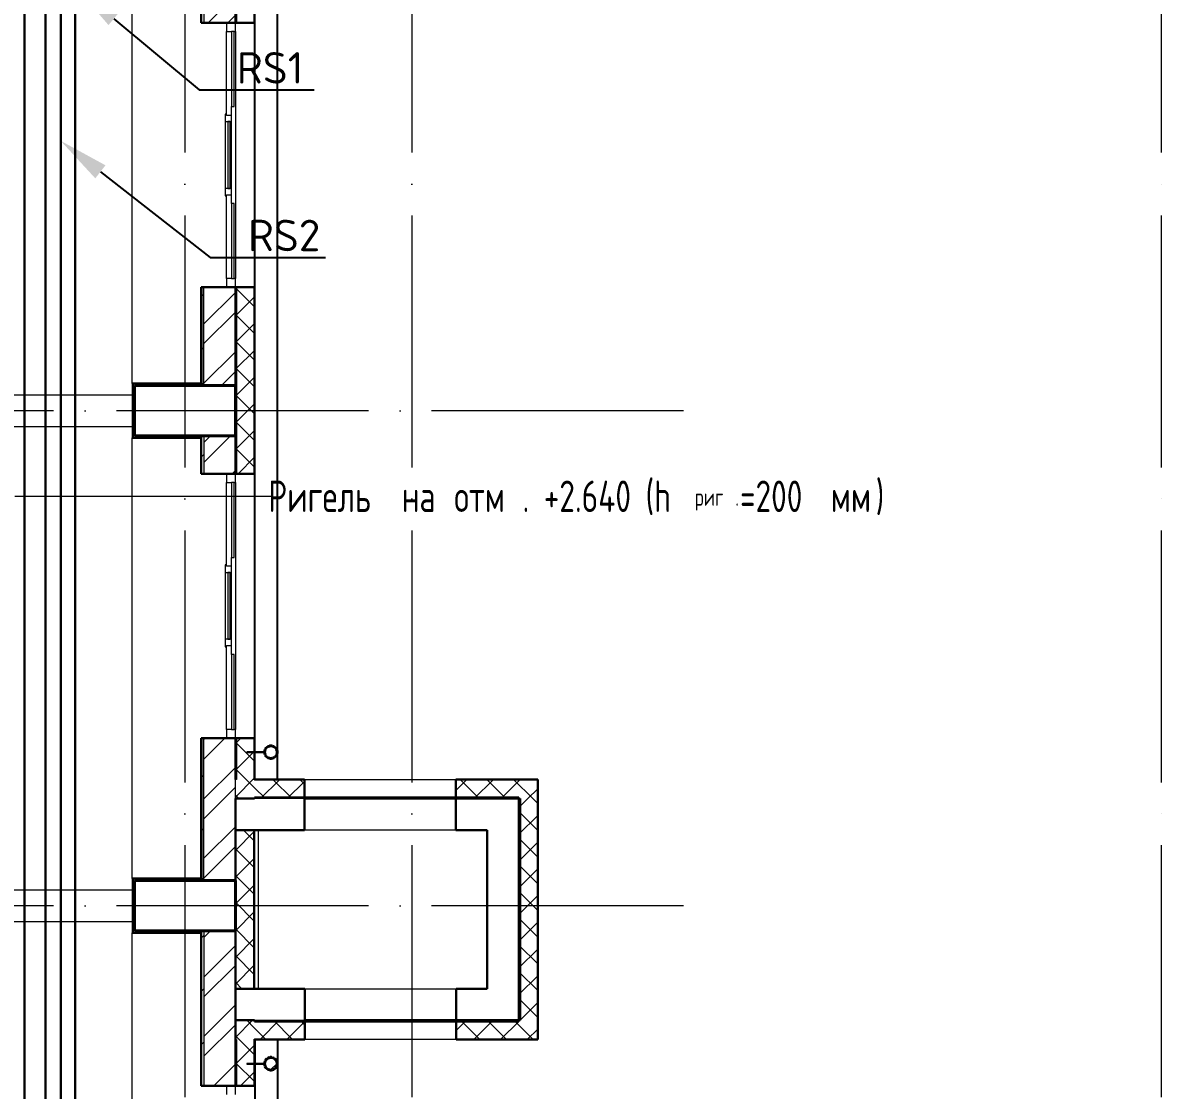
# Model space of a CAD drawing. Header units: millimetres. Extents: x -1073752 to 1436911, y -1379358 to 94781.
# Drawn here: x -1024105 to -1015067, y -899714 to -891239 of the extents above; entities that cross this region are included whole.
import ezdxf
from ezdxf import colors
from ezdxf.entities.mleader import LeaderData, LeaderLine
from ezdxf.math import Vec2, Vec3

# ---------------------------------------------------------------- set-up
doc = ezdxf.new("R2010")
doc.units = ezdxf.units.MM
for name, pattern in [('ADSK_Линия сетки', [25, 20, -2.5, 0, -2.5]), ('ADSK_Сверху', [450, 300, -150]), ('Сверху', [3.96875, 2.38125, -1.5875])]:
    doc.linetypes.add(name, pattern=pattern)
for name, color, linetype, lineweight in [('_ Окна', 7, 'Continuous', 9), ('RC-Выноски', 7, 'Continuous', 0), ('Аннотация', 7, 'Continuous', 18), ('лс', 5, 'Continuous', 30), ('Несущие колонны', 7, 'Continuous', 18), ('Обобщенные модели', 252, 'Continuous', 18), ('Ограждение', 252, 'Continuous', 9), ('Окна', 7, 'Continuous', 9), ('Оси', 252, 'Continuous', 9), ('Перекрытие', 252, 'Continuous', 18), ('Стены внутренние', 7, 'Continuous', 18), ('Стены наружные', 7, 'Continuous', 18), ('Стены штриховка', 7, 'Continuous', 9)]:
    doc.layers.add(name, color=color, linetype=linetype, lineweight=lineweight)
doc.layers.add('Линии', color=7, linetype='Continuous', lineweight=9, true_color=0x00a600)
doc.layers.add('Стены', color=194, linetype='Continuous')
doc.styles.add('GOST Common_3', font='', dxfattribs={"height": 3.5})
doc.styles.add('GOST Common_5', font='', dxfattribs={"width": 0.9, "height": 2.5})
doc.styles.add('ICOCPEUR', font='isocpeur.ttf', dxfattribs={"height": 250})
doc.styles.get('GOST Common_3').set_extended_font_data('GOST 2.304 type A')
doc.styles.get('GOST Common_5').set_extended_font_data('GOST 2.304 type A')

# ---------------------------------------------------------------- blocks, each defined once
blk = doc.blocks.new('1 этаж')
at = {"layer": 'Обобщенные модели', "lineweight": 9, "true_color": 0x636466}
h = blk.add_hatch(dxfattribs=at)
h.set_pattern_fill('FP_7', color=251, style=0, pattern_type=2)
h.set_pattern_definition([(45, (-32119.82, 96), (-106.066, 106.066), [])])
h.paths.add_polyline_path([(-29733.3, -2077.5), (-29710.3, -2076.4), (-29691.5, -2066.5), (-29678.3, -2048.4), (-29673.8, -2028.7), (-29679.5, -2006.1), (-29694.5, -1988.7), (-29714.3, -1980), (-29736.7, -1980.9), (-29756.1, -1991), (-29769.3, -2009.1), (-29773.8, -2028.7), (-29768.1, -2051.4), (-29753.1, -2068.7), (-29735.5, -2077.2)])
at = {"layer": '_ Окна', "color": 251, "lineweight": 18, "true_color": 0x636466}
for p, q in [((-30075.8, 6236.3), (-30075.8, 6166.3)), ((-30005.8, 6166.3), (-30005.8, 6236.3)), ((-30075.8, 6166.3), (-30035.8, 6166.3)), ((-30015.8, 6166.3), (-30005.8, 6166.3)), ((-30075.8, 5511.3), (-30085.8, 5511.3)), ((-30085.8, 5511.3), (-30085.8, 5451.3)), ((-30085.8, 5451.3), (-30035.8, 5451.3)), ((-30075.8, 5501.3), (-30075.8, 5511.3)), ((-30035.8, 5501.3), (-30075.8, 5501.3)), ((-30035.8, 5451.3), (-30035.8, 5501.3)), ((-30035.8, 4921.3), (-30085.8, 4921.3)), ((-30085.8, 4921.3), (-30085.8, 4861.3)), ((-30035.8, 4871.3), (-30035.8, 4921.3)), ((-30085.8, 4861.3), (-30075.8, 4861.3)), ((-30075.8, 4861.3), (-30075.8, 4871.3)), ((-30075.8, 4871.3), (-30035.8, 4871.3)), ((-30035.8, 4206.3), (-30075.8, 4206.3)), ((-30075.8, 4206.3), (-30075.8, 4136.3)), ((-30005.8, 4206.3), (-30015.8, 4206.3)), ((-30005.8, 4136.3), (-30005.8, 4206.3)), ((-30075.8, 2656.3), (-30075.8, 2586.3)), ((-30005.8, 2586.3), (-30005.8, 2656.3)), ((-30075.8, 2586.3), (-30035.8, 2586.3)), ((-30015.8, 2586.3), (-30005.8, 2586.3)), ((-30075.8, 1931.3), (-30085.8, 1931.3)), ((-30085.8, 1931.3), (-30085.8, 1871.3)), ((-30075.8, 1921.3), (-30075.8, 1931.3)), ((-30035.8, 1921.3), (-30075.8, 1921.3)), ((-30035.8, 1871.3), (-30035.8, 1921.3)), ((-30085.8, 1871.3), (-30035.8, 1871.3)), ((-30035.8, 1341.3), (-30085.8, 1341.3)), ((-30085.8, 1341.3), (-30085.8, 1281.3)), ((-30085.8, 1281.3), (-30075.8, 1281.3)), ((-30075.8, 1281.3), (-30075.8, 1291.3)), ((-30075.8, 1291.3), (-30035.8, 1291.3)), ((-30035.8, 1291.3), (-30035.8, 1341.3)), ((-30035.8, 626.3), (-30075.8, 626.3)), ((-30075.8, 626.3), (-30075.8, 556.3)), ((-30005.8, 626.3), (-30015.8, 626.3)), ((-30005.8, 556.3), (-30005.8, 626.3)), ((-30075.8, -2203.7), (-30075.8, -2273.7)), ((-30005.8, -2273.7), (-30005.8, -2203.7))]:
    blk.add_line(p, q, dxfattribs=at)
at = {"layer": '_ Окна', "color": 251, "true_color": 0x636466}
for p, q in [((-30035.8, 6166.3), (-30035.8, 5571.3)), ((-30015.8, 6166.3), (-30035.8, 6166.3)), ((-30015.8, 5571.3), (-30015.8, 6166.3)), ((-30035.8, 5571.3), (-30015.8, 5571.3)), ((-30065.8, 5451.3), (-30065.8, 4921.3)), ((-30045.8, 5451.3), (-30065.8, 5451.3)), ((-30045.8, 4921.3), (-30045.8, 5451.3)), ((-30065.8, 4921.3), (-30045.8, 4921.3)), ((-30035.8, 4801.3), (-30035.8, 4206.3)), ((-30015.8, 4801.3), (-30035.8, 4801.3)), ((-30015.8, 4206.3), (-30015.8, 4801.3)), ((-30035.8, 4206.3), (-30015.8, 4206.3)), ((-30035.8, 2586.3), (-30035.8, 1991.3)), ((-30015.8, 2586.3), (-30035.8, 2586.3)), ((-30015.8, 1991.3), (-30015.8, 2586.3)), ((-30035.8, 1991.3), (-30015.8, 1991.3)), ((-30065.8, 1871.3), (-30065.8, 1341.3)), ((-30045.8, 1871.3), (-30065.8, 1871.3)), ((-30045.8, 1341.3), (-30045.8, 1871.3)), ((-30065.8, 1341.3), (-30045.8, 1341.3)), ((-30035.8, 1221.3), (-30035.8, 626.3)), ((-30015.8, 1221.3), (-30035.8, 1221.3)), ((-30015.8, 626.3), (-30015.8, 1221.3)), ((-30035.8, 626.3), (-30015.8, 626.3))]:
    blk.add_line(p, q, dxfattribs=at)
at = {"layer": 'Аннотация', "color": 251, "lineweight": 9, "true_color": 0x636466}
blk.add_line((-31755.9, 2476.7), (-29721.6, 2476.7), dxfattribs=at)
at = {"layer": 'Линии', "color": 251, "linetype": 'ADSK_Сверху', "ltscale": 100, "true_color": 0x636466}
for p, q in [((-32555.8, 3281.3), (-30805.8, 3281.3)), ((-32555.8, 3031.3), (-30805.8, 3031.3)), ((-32555.8, -648.7), (-30805.8, -648.7)), ((-32555.8, -898.7), (-30805.8, -898.7))]:
    blk.add_line(p, q, dxfattribs=at)
at = {"layer": 'Несущие колонны', "color": 251, "lineweight": 40, "true_color": 0x636466}
for p, q in [((-30805.8, 3356.3), (-30005.8, 3356.3)), ((-30805.8, 2956.3), (-30805.8, 3356.3)), ((-30255.8, 3356.3), (-30805.8, 3356.3)), ((-30805.8, 3356.3), (-30805.8, 2956.3)), ((-30005.8, 3356.3), (-30005.8, 2956.3)), ((-30005.8, 2956.3), (-30005.8, 3356.3)), ((-30005.8, 2956.3), (-30805.8, 2956.3)), ((-30805.8, 2956.3), (-30255.8, 2956.3)), ((-30805.8, -573.7), (-30005.8, -573.7)), ((-30805.8, -973.7), (-30805.8, -573.7)), ((-30255.8, -573.7), (-30805.8, -573.7)), ((-30805.8, -573.7), (-30805.8, -973.7)), ((-30005.8, -573.7), (-30005.8, -973.7)), ((-30005.8, -973.7), (-30005.8, -573.7)), ((-30005.8, -973.7), (-30805.8, -973.7)), ((-30805.8, -973.7), (-30255.8, -973.7))]:
    blk.add_line(p, q, dxfattribs=at)
at = {"layer": 'Несущие колонны', "color": 251, "true_color": 0x636466}
for p, q in [((-30005.8, 3356.3), (-30255.8, 3356.3)), ((-30255.8, 2956.3), (-30005.8, 2956.3)), ((-30005.8, -573.7), (-30255.8, -573.7)), ((-30255.8, -973.7), (-30005.8, -973.7))]:
    blk.add_line(p, q, dxfattribs=at)
at = {"layer": 'Обобщенные модели', "color": 251, "true_color": 0x636466}
for p, q in [((-29722.8, 507.4), (-29724.8, 507.4)), ((-29724.8, 507.4), (-29724.8, 497.4)), ((-29722.8, 507.4), (-29724.8, 507.4)), ((-29724.8, 507.4), (-29724.8, 497.4)), ((-29722.8, 507.4), (-29724.8, 507.4)), ((-29724.8, 507.4), (-29724.8, 497.4)), ((-29722.8, 507.4), (-29724.8, 507.4)), ((-29724.8, 507.4), (-29724.8, 497.4)), ((-29724.8, 495.4), (-29724.8, 497.4)), ((-29722.8, 495.4), (-29724.8, 495.4)), ((-29722.8, 497.4), (-29722.8, 507.4)), ((-29722.8, 497.4), (-29722.8, 507.4)), ((-29722.8, 497.4), (-29722.8, 507.4)), ((-29722.8, 497.4), (-29722.8, 507.4)), ((-29722.8, 497.4), (-29722.8, 495.4)), ((-29775.8, 448.7), (-29915.8, 448.7)), ((-29915.8, 448.7), (-29915.8, 442.1)), ((-29915.8, 442.1), (-29775.8, 442.1)), ((-29775.8, 446.3), (-29775.8, 448.7)), ((-29775.8, 442.1), (-29775.8, 444.6)), ((-29724.8, 393.4), (-29724.8, 395.4)), ((-29724.8, 395.4), (-29722.8, 395.4)), ((-29724.8, 393.4), (-29724.8, 383.4)), ((-29724.8, 393.4), (-29724.8, 383.4)), ((-29724.8, 393.4), (-29724.8, 383.4)), ((-29724.8, 393.4), (-29724.8, 383.4)), ((-29724.8, 383.4), (-29722.8, 383.4)), ((-29724.8, 383.4), (-29722.8, 383.4)), ((-29724.8, 383.4), (-29722.8, 383.4)), ((-29724.8, 383.4), (-29722.8, 383.4)), ((-29722.8, 395.4), (-29722.8, 393.4)), ((-29722.8, 383.4), (-29722.8, 393.4)), ((-29722.8, 383.4), (-29722.8, 393.4)), ((-29722.8, 383.4), (-29722.8, 393.4)), ((-29722.8, 383.4), (-29722.8, 393.4)), ((-29722.8, -1966.7), (-29724.8, -1966.7)), ((-29724.8, -1966.7), (-29724.8, -1976.7)), ((-29722.8, -1966.7), (-29724.8, -1966.7)), ((-29724.8, -1966.7), (-29724.8, -1976.7)), ((-29722.8, -1966.7), (-29724.8, -1966.7)), ((-29724.8, -1966.7), (-29724.8, -1976.7)), ((-29722.8, -1966.7), (-29724.8, -1966.7)), ((-29724.8, -1966.7), (-29724.8, -1976.7)), ((-29724.8, -1978.7), (-29724.8, -1976.7)), ((-29722.8, -1978.7), (-29724.8, -1978.7)), ((-29722.8, -1976.7), (-29722.8, -1966.7)), ((-29722.8, -1976.7), (-29722.8, -1966.7)), ((-29722.8, -1976.7), (-29722.8, -1966.7)), ((-29722.8, -1976.7), (-29722.8, -1966.7)), ((-29722.8, -1976.7), (-29722.8, -1978.7)), ((-29775.8, -2025.4), (-29915.8, -2025.4)), ((-29915.8, -2025.4), (-29915.8, -2032)), ((-29915.8, -2032), (-29775.8, -2032)), ((-29775.8, -2027.9), (-29775.8, -2025.4)), ((-29775.8, -2032), (-29775.8, -2029.6)), ((-29724.8, -2080.7), (-29724.8, -2078.7)), ((-29724.8, -2078.7), (-29722.8, -2078.7)), ((-29724.8, -2080.7), (-29724.8, -2090.7)), ((-29724.8, -2080.7), (-29724.8, -2090.7)), ((-29724.8, -2080.7), (-29724.8, -2090.7)), ((-29724.8, -2080.7), (-29724.8, -2090.7)), ((-29724.8, -2090.7), (-29722.8, -2090.7)), ((-29724.8, -2090.7), (-29722.8, -2090.7)), ((-29724.8, -2090.7), (-29722.8, -2090.7)), ((-29724.8, -2090.7), (-29722.8, -2090.7)), ((-29722.8, -2078.7), (-29722.8, -2080.7)), ((-29722.8, -2090.7), (-29722.8, -2080.7)), ((-29722.8, -2090.7), (-29722.8, -2080.7)), ((-29722.8, -2090.7), (-29722.8, -2080.7)), ((-29722.8, -2090.7), (-29722.8, -2080.7))]:
    blk.add_line(p, q, dxfattribs=at)
for centre, radius, start, end in [((-29723.8, 445.4), 52, 0, 180), ((-29723.8, 445.4), 50, 0, 180), ((-29723.8, 445.4), 52, 180, 0), ((-29723.8, 445.4), 50, 180, 0), ((-29723.8, -2028.7), 52, 0, 180), ((-29723.8, -2028.7), 50, 0, 180), ((-29723.8, -2028.7), 52, 180, 0), ((-29723.8, -2028.7), 50, 180, 0)]:
    blk.add_arc(centre, radius, start, end, dxfattribs=at)
at = {"layer": 'Обобщенные модели', "color": 251, "lineweight": 40, "true_color": 0x636466}
for centre, start, end in [((-29723.8, 445.4), 156.69406, 180), ((-29723.8, 445.4), 130.583, 152.82848), ((-29723.8, 445.4), 103.63116, 126.20078), ((-29723.8, 445.4), 78.99639, 101.00361), ((-29723.8, 445.4), 53.79922, 76.36884), ((-29723.8, 445.4), 27.17152, 49.417), ((-29723.8, 445.4), 0, 23.30594), ((-29723.8, 445.4), 180, 203.27159), ((-29723.8, 445.4), 207.17152, 229.417), ((-29723.8, 445.4), 233.79922, 256.36884), ((-29723.8, 445.4), 258.99639, 281.00361), ((-29723.8, 445.4), 283.63116, 306.20078), ((-29723.8, 445.4), 310.583, 332.82848), ((-29723.8, 445.4), 336.72841, 0), ((-29723.8, -2028.7), 103.63116, 126.20078), ((-29723.8, -2028.7), 78.99639, 101.00361), ((-29723.8, -2028.7), 53.79922, 76.36884), ((-29723.8, -2028.7), 156.69406, 180), ((-29723.8, -2028.7), 180, 203.30594), ((-29723.8, -2028.7), 130.583, 152.82848), ((-29723.8, -2028.7), 207.17152, 229.417), ((-29723.8, -2028.7), 233.79922, 256.36884), ((-29723.8, -2028.7), 258.99639, 281.00361), ((-29723.8, -2028.7), 283.63116, 306.20078), ((-29723.8, -2028.7), 27.17152, 49.417), ((-29723.8, -2028.7), 310.583, 332.82848), ((-29723.8, -2028.7), 0, 23.30594), ((-29723.8, -2028.7), 336.69406, 0)]:
    blk.add_arc(centre, 50, start, end, dxfattribs=at)
at = {"layer": 'Ограждение', "color": 251, "true_color": 0x636466}
for p, q in [((-30825.8, 3371.3), (-30825.8, 6971.3)), ((-30820.8, 3371.3), (-30825.8, 3371.3)), ((-30825.8, 2941.3), (-30820.8, 2941.3)), ((-30825.8, -558.7), (-30825.8, 2941.3)), ((-30820.8, -558.7), (-30825.8, -558.7)), ((-30825.8, -988.7), (-30820.8, -988.7)), ((-30825.8, -4378.7), (-30825.8, -988.7))]:
    blk.add_line(p, q, dxfattribs=at)
at = {"layer": 'Окна', "color": 251, "true_color": 0x636466}
for p, q in [((-30075.8, 5511.3), (-30075.8, 6166.3)), ((-30005.8, 6166.3), (-30005.8, 4206.3)), ((-30035.8, 5501.3), (-30035.8, 5571.3)), ((-30085.8, 5451.3), (-30085.8, 4921.3)), ((-30035.8, 4921.3), (-30035.8, 5451.3)), ((-30075.8, 4206.3), (-30075.8, 4861.3)), ((-30035.8, 4801.3), (-30035.8, 4871.3)), ((-30075.8, 1931.3), (-30075.8, 2586.3)), ((-30005.8, 2586.3), (-30005.8, 626.3)), ((-30035.8, 1921.3), (-30035.8, 1991.3)), ((-30085.8, 1871.3), (-30085.8, 1341.3)), ((-30035.8, 1341.3), (-30035.8, 1871.3)), ((-30075.8, 626.3), (-30075.8, 1281.3)), ((-30035.8, 1221.3), (-30035.8, 1291.3)), ((-29455.8, -173.7), (-29455.8, 76.3)), ((-28255.8, 76.3), (-28255.8, -173.7)), ((-29453, -1683.7), (-29453, -1433.7)), ((-28253, -1433.7), (-28253, -1683.7))]:
    blk.add_line(p, q, dxfattribs=at)
at = {"layer": 'Окна', "color": 251, "linetype": 'Сверху', "true_color": 0x636466}
for p, q in [((-29455.8, 76.3), (-28255.8, 76.3)), ((-28255.8, -173.7), (-29455.8, -173.7)), ((-29453, -1433.7), (-28253, -1433.7)), ((-28253, -1683.7), (-29453, -1683.7))]:
    blk.add_line(p, q, dxfattribs=at)
at = {"layer": 'Оси', "color": 251, "linetype": 'ADSK_Линия сетки', "ltscale": 100, "true_color": 0x636466}
for p, q in [((-30405.8, 32206.9), (-30405.8, -33769.9)), ((-28605.8, 32206.9), (-28605.8, -33769.9)), ((-22655.8, 32206.9), (-22655.8, -32499.9)), ((-26448.4, 3156.3), (-72528.1, 3156.3)), ((-26448.4, -773.7), (-72528.1, -773.7))]:
    blk.add_line(p, q, dxfattribs=at)
at = {"layer": 'Перекрытие', "color": 251, "ltscale": 100, "true_color": 0x636466}
blk.add_line((-29823.8, -173.7), (-29823.8, -1433.7), dxfattribs=at)
at = {"layer": 'Стены', "color": 251, "true_color": 0x636466}
for p, q in [((-29670.8, 228.3), (-29670.8, 11054.3)), ((-29850.8, 448.3), (-29850.8, 10927.4)), ((-29850.8, 228.3), (-29850.8, 442.6)), ((-29850.8, -1835.7), (-29850.8, -2025.9)), ((-29670.8, -1835.7), (-29670.8, -4641.7)), ((-29850.8, -2031.6), (-29850.8, -4641.7))]:
    blk.add_line(p, q, dxfattribs=at)
at = {"layer": 'Стены внутренние', "color": 251, "lineweight": 30, "true_color": 0x636466}
for p, q in [((-29853.8, 6236.3), (-29853.8, 8116.3)), ((-29995.8, 6236.3), (-29853.8, 6236.3)), ((-29853.8, 4136.3), (-29995.8, 4136.3)), ((-29853.8, 2656.3), (-29853.8, 4136.3)), ((-29995.8, 2656.3), (-29853.8, 2656.3)), ((-29853.8, 556.3), (-29995.8, 556.3)), ((-29853.8, 448.3), (-29853.8, 556.3)), ((-29853.8, 228.3), (-29853.8, 442.8)), ((-29455.8, 228.3), (-29853.8, 228.3)), ((-29455.8, 76.3), (-29455.8, 228.3)), ((-27603.8, 228.3), (-28255.8, 228.3)), ((-28255.8, 228.3), (-28255.8, 76.3)), ((-27603.8, -1835.7), (-27603.8, 228.3)), ((-30005.8, 76.3), (-29853.8, 76.3)), ((-30005.8, -173.7), (-30005.8, -1433.7)), ((-29855.8, -173.7), (-30005.8, -173.7)), ((-29855.8, -1433.7), (-29855.8, -173.7)), ((-30005.8, -1433.7), (-29855.8, -1433.7)), ((-29853.8, -1683.7), (-30005.8, -1683.7)), ((-29453, -1835.7), (-29453, -1683.7)), ((-28253, -1683.7), (-28253, -1835.7)), ((-29853.8, -2025.9), (-29853.8, -1835.7)), ((-29853.8, -1835.7), (-29453, -1835.7)), ((-28253, -1835.7), (-27603.8, -1835.7)), ((-29853.8, -2203.7), (-29853.8, -2031.4)), ((-29995.8, -2203.7), (-29853.8, -2203.7))]:
    blk.add_line(p, q, dxfattribs=at)
at = {"layer": 'Стены внутренние', "color": 251, "true_color": 0x636466}
for p, q in [((-29853.8, 6236.3), (-29853.8, 4136.3)), ((-29853.8, 2656.3), (-29853.8, 556.3)), ((-29455.8, 228.3), (-28255.8, 228.3)), ((-28253, -1835.7), (-29453, -1835.7)), ((-29853.8, -2203.7), (-29853.8, -4303.7))]:
    blk.add_line(p, q, dxfattribs=at)
at = {"layer": 'Стены внутренние', "color": 251, "linetype": 'Continuous', "lineweight": 9, "true_color": 0x636466}
for p, q in [((-29995.8, 4129.2), (-29990.7, 4134.3)), ((-29855.8, 3983.8), (-29995.8, 4123.8)), ((-29995.8, 3917.1), (-29855.8, 4057.1)), ((-29855.8, 3771.7), (-29995.8, 3911.7)), ((-29995.8, 3704.9), (-29855.8, 3844.9)), ((-29855.8, 3855.2), (-29853.8, 3855.2)), ((-29855.8, 3559.5), (-29995.8, 3699.5)), ((-29995.8, 3492.8), (-29855.8, 3632.8)), ((-29855.8, 3347.4), (-29995.8, 3487.4)), ((-29855.8, 3448.8), (-29853.8, 3448.8)), ((-29995.8, 3280.7), (-29855.8, 3420.7)), ((-29855.8, 3135.3), (-29995.8, 3275.3)), ((-29995.8, 3068.6), (-29855.8, 3208.6)), ((-29855.8, 3144), (-29853.8, 3144)), ((-29855.8, 2923.1), (-29995.8, 3063.1)), ((-29995.8, 2856.4), (-29855.8, 2996.4)), ((-29855.8, 2711), (-29995.8, 2851)), ((-29981.8, 2658.3), (-29855.8, 2784.3)), ((-29855.8, 2737.6), (-29853.8, 2737.6)), ((-29880, 2658.3), (-29881.2, 2656.3)), ((-29995.8, 523), (-29964.5, 554.3)), ((-29855.8, 377.6), (-29995.8, 517.6)), ((-29855.5, 502.4), (-29853.8, 502.4)), ((-29995.8, 310.8), (-29864.4, 442.3)), ((-29857.9, 448.7), (-29855.8, 450.8)), ((-29855.8, 165.4), (-29995.8, 305.4)), ((-30005.8, 88.7), (-29855.8, 238.7)), ((-29806.1, 76.3), (-29656.1, 226.3)), ((-29554.5, 76.3), (-29704.5, 226.3)), ((-29594, 76.3), (-29457.8, 212.4)), ((-29523.2, 228.3), (-29524.4, 226.3)), ((-29457.8, 191.7), (-29492.4, 226.3)), ((-29457.8, 197.6), (-29455.8, 197.6)), ((-28255.8, 141.6), (-28171.2, 226.3)), ((-28255.8, 197.6), (-28253.8, 197.6)), ((-28253.8, 217), (-28254.2, 217.6)), ((-28069.6, 76.3), (-28219.6, 226.3)), ((-28109, 76.3), (-27959, 226.3)), ((-27857.5, 76.3), (-28007.5, 226.3)), ((-27896.9, 76.3), (-27746.9, 226.3)), ((-27880.8, 228.3), (-27881.9, 226.3)), ((-27645.3, 76.3), (-27795.3, 226.3)), ((-29978.8, 76.3), (-30005.8, 103.3)), ((-29766.6, 76.3), (-29855.8, 165.4)), ((-27684.8, 76.3), (-27605.8, 155.3)), ((-27755.8, 5.3), (-27684.8, 76.3)), ((-27605.8, 36.7), (-27645.3, 76.3)), ((-27605.8, -175.4), (-27755.8, -25.4)), ((-27755.8, -206.9), (-27605.8, -56.9)), ((-29855.8, -258.8), (-29940.9, -173.7)), ((-30005.8, -335.6), (-29855.8, -185.6)), ((-27605.8, -387.5), (-27755.8, -237.5)), ((-27755.8, -419), (-27605.8, -269)), ((-29855.8, -471), (-30005.8, -321)), ((-30005.8, -547.7), (-29855.8, -397.7)), ((-27605.8, -599.6), (-27755.8, -449.6)), ((-29855.8, -683.1), (-30005.8, -533.1)), ((-27755.8, -631.1), (-27605.8, -481.1)), ((-30005.8, -759.8), (-29855.8, -609.8)), ((-27605.8, -811.8), (-27755.8, -661.8)), ((-27755.8, -843.3), (-27605.8, -693.3)), ((-27603.8, -705.6), (-27605.8, -702.2)), ((-29855.8, -895.2), (-30005.8, -745.2)), ((-30005.8, -972), (-29855.8, -822)), ((-27605.8, -1023.9), (-27755.8, -873.9)), ((-29855.8, -1107.4), (-30005.8, -957.4)), ((-27755.8, -1055.4), (-27605.8, -905.4)), ((-30005.8, -1184.1), (-29855.8, -1034.1)), ((-29855.8, -1319.5), (-30005.8, -1169.5)), ((-27605.8, -1236), (-27755.8, -1086)), ((-27755.8, -1267.5), (-27605.8, -1117.5)), ((-30005.8, -1396.2), (-29855.8, -1246.2)), ((-27605.8, -1448.2), (-27755.8, -1298.2)), ((-27755.8, -1479.7), (-27605.8, -1329.7)), ((-29953.7, -1433.7), (-30005.8, -1381.6)), ((-27605.8, -1660.3), (-27755.8, -1510.3)), ((-27755.8, -1691.8), (-27605.8, -1541.8)), ((-30005.8, -1820.5), (-29869, -1683.7)), ((-29855.8, -1743.8), (-29915.8, -1683.7)), ((-29806.9, -1833.7), (-29656.9, -1683.7)), ((-29553.7, -1833.7), (-29703.7, -1683.7)), ((-29594.8, -1833.7), (-29453, -1691.9)), ((-29453, -1722.3), (-29491.6, -1683.7)), ((-28251, -1762.7), (-28172, -1683.7)), ((-28068.8, -1833.7), (-28218.8, -1683.7)), ((-28109.9, -1833.7), (-27959.9, -1683.7)), ((-27856.6, -1833.7), (-28006.6, -1683.7)), ((-27897.7, -1833.7), (-27755.8, -1691.8)), ((-27755.8, -1722.4), (-27794.5, -1683.7)), ((-29855.8, -1955.9), (-30005.8, -1805.9)), ((-29765.8, -1833.7), (-29855.8, -1743.8)), ((-27644.5, -1833.7), (-27755.8, -1722.4)), ((-27685.6, -1833.7), (-27605.8, -1753.9)), ((-29995.8, -2022.6), (-29855.8, -1882.6)), ((-29681.4, -1834.4), (-29647.9, -1834.4)), ((-29532.3, -1835.7), (-29533.5, -1833.7)), ((-28124.5, -1835.7), (-28125.7, -1833.7)), ((-28055.8, -1834.4), (-28022.3, -1834.4)), ((-27780.8, -1833.7), (-27781.9, -1835.7)), ((-29855.8, -2168), (-29995.8, -2028)), ((-29962.8, -2201.7), (-29855.8, -2094.7)), ((-29855.8, -2139.2), (-29854.2, -2139.2)), ((-29987.7, -2201.7), (-29988.8, -2203.7))]:
    blk.add_line(p, q, dxfattribs=at)
at = {"layer": 'Стены наружные', "color": 251, "lineweight": 30, "true_color": 0x636466}
for p, q in [((-30005.8, 8116.3), (-30005.8, 6236.3)), ((-30275.8, 6971.3), (-30275.8, 6236.3)), ((-30275.8, 6236.3), (-29995.8, 6236.3)), ((-29995.8, 4136.3), (-30275.8, 4136.3)), ((-30275.8, 4136.3), (-30275.8, 3371.3)), ((-30005.8, 4136.3), (-30005.8, 2656.3)), ((-30820.8, 3371.3), (-30820.8, 2941.3)), ((-30275.8, 3371.3), (-30820.8, 3371.3)), ((-30805.8, 2956.3), (-30805.8, 3356.3)), ((-30805.8, 3356.3), (-30255.8, 3356.3)), ((-30270.8, 2941.3), (-30820.8, 2941.3)), ((-30255.8, 2956.3), (-30805.8, 2956.3)), ((-30275.8, 2941.3), (-30275.8, 2656.3)), ((-30275.8, 2656.3), (-29995.8, 2656.3)), ((-29995.8, 556.3), (-30275.8, 556.3)), ((-30275.8, 556.3), (-30275.8, -558.7)), ((-30005.8, 228.3), (-30005.8, 556.3)), ((-30005.8, -573.7), (-30005.8, 76.3)), ((-30005.8, 76.3), (-30005.8, -173.7)), ((-27755.8, 86.3), (-29853.8, 86.3)), ((-29853.8, 86.3), (-29853.8, 76.3)), ((-29455.8, -173.7), (-29455.8, 76.3)), ((-29455.8, 76.3), (-27755.8, 76.3)), ((-28255.8, 76.3), (-28255.8, -173.7)), ((-27755.8, -1683.7), (-27755.8, 86.3)), ((-27745.8, -1683.7), (-27745.8, 76.3)), ((-29855.8, -173.7), (-29455.8, -173.7)), ((-28255.8, -173.7), (-28005.8, -173.7)), ((-28005.8, -173.7), (-28005.8, -1433.7)), ((-30820.8, -558.7), (-30820.8, -988.7)), ((-30275.8, -558.7), (-30820.8, -558.7)), ((-30805.8, -973.7), (-30805.8, -573.7)), ((-30805.8, -573.7), (-30255.8, -573.7)), ((-30270.8, -988.7), (-30820.8, -988.7)), ((-30255.8, -973.7), (-30805.8, -973.7)), ((-30275.8, -988.7), (-30275.8, -2203.7)), ((-30005.8, -2203.7), (-30005.8, -973.7)), ((-30005.8, -1433.7), (-30005.8, -1683.7)), ((-29453, -1433.7), (-29855.8, -1433.7)), ((-29453, -1683.7), (-29453, -1433.7)), ((-28005.8, -1433.7), (-28253, -1433.7)), ((-28253, -1433.7), (-28253, -1683.7)), ((-29853.8, -1683.7), (-29853.8, -1693.7)), ((-29853.8, -1693.7), (-27755.8, -1693.7)), ((-27745.8, -1683.7), (-29453, -1683.7)), ((-30005.8, -1835.7), (-30005.8, -2203.7)), ((-30275.8, -2203.7), (-30005.8, -2203.7)), ((-30005.8, -2203.7), (-29995.8, -2203.7))]:
    blk.add_line(p, q, dxfattribs=at)
at = {"layer": 'Стены наружные', "color": 251, "linetype": 'Continuous', "lineweight": 9, "true_color": 0x636466}
for p, q in [((-30222.7, 6236.3), (-30005.8, 6453.2)), ((-30065.6, 6236.3), (-30005.8, 6296)), ((-30275.8, 4132.1), (-30271.6, 4136.3)), ((-30270.8, 4066.3), (-30255.8, 4081.3)), ((-30255.8, 3845.9), (-30005.8, 4095.9)), ((-29995.8, 4096), (-30005.8, 4096)), ((-30275.8, 4061.3), (-30270.8, 4066.3)), ((-30275.8, 3990.6), (-30270.8, 3995.6)), ((-29995.8, 3996), (-30005.8, 3996)), ((-30275.8, 3919.9), (-30270.8, 3924.9)), ((-30255.8, 3688.7), (-30005.8, 3938.7)), ((-29995.8, 3896), (-30005.8, 3896)), ((-30275.8, 3849.2), (-30270.8, 3854.2)), ((-29995.8, 3796), (-30005.8, 3796)), ((-30275.8, 3778.5), (-30270.8, 3783.5)), ((-30275.8, 3707.8), (-30270.8, 3712.8)), ((-30275.8, 3637.1), (-30270.8, 3642.1)), ((-30270.8, 3642.1), (-30255.8, 3657.1)), ((-30255.8, 3374.4), (-30005.8, 3624.4)), ((-29995.8, 3696), (-30005.8, 3696)), ((-30275.8, 3566.4), (-30270.8, 3571.4)), ((-29995.8, 3596), (-30005.8, 3596)), ((-30275.8, 3495.7), (-30270.8, 3500.7)), ((-30116.8, 3356.3), (-30005.8, 3467.3)), ((-29995.8, 3496), (-30005.8, 3496)), ((-30556.6, 3356.3), (-30541.6, 3371.3)), ((-30275.8, 3424.9), (-30270.8, 3429.9)), ((-29995.8, 3396), (-30005.8, 3396)), ((-29995.8, 3296), (-30005.8, 3296)), ((-29995.8, 3196), (-30005.8, 3196)), ((-30820.8, 3092.1), (-30805.8, 3107.1)), ((-29995.8, 3096), (-30005.8, 3096)), ((-29995.8, 2996), (-30005.8, 2996)), ((-30547.3, 2941.3), (-30532.3, 2956.3)), ((-30275.8, 2930), (-30270.8, 2935)), ((-30255.8, 2902.9), (-30202.5, 2956.3)), ((-30255.8, 2745.8), (-30045.3, 2956.3)), ((-29995.8, 2896), (-30005.8, 2896)), ((-30275.8, 2859.3), (-30270.8, 2864.3)), ((-30270.8, 2793.6), (-30255.8, 2808.6)), ((-30275.8, 2788.6), (-30270.8, 2793.6)), ((-30275.8, 2717.8), (-30270.8, 2722.8)), ((-29995.8, 2796), (-30005.8, 2796)), ((-30031, 2656.3), (-30005.8, 2681.5)), ((-29995.8, 2696), (-30005.8, 2696)), ((-30255.8, 545.6), (-30245.2, 556.3)), ((-30255.8, 388.5), (-30088, 556.3)), ((-30275.8, 525.8), (-30270.8, 530.8)), ((-30275.8, 455.1), (-30270.8, 460.1)), ((-29995.8, 496), (-30005.8, 496)), ((-30275.8, 384.4), (-30270.8, 389.4)), ((-29995.8, 396), (-30005.8, 396)), ((-30275.8, 313.7), (-30270.8, 318.7)), ((-30255.8, 74.2), (-30005.8, 324.2)), ((-29995.8, 296), (-30005.8, 296)), ((-30275.8, 243), (-30270.8, 248)), ((-30270.8, 248), (-30255.8, 263)), ((-30275.8, 172.3), (-30270.8, 177.3)), ((-30275.8, 101.5), (-30270.8, 106.5)), ((-30255.8, -83), (-30005.8, 167)), ((-30275.8, 30.8), (-30270.8, 35.8)), ((-30275.8, -39.9), (-30270.8, -34.9)), ((-27745.8, -4), (-27755.8, -4)), ((-30275.8, -110.6), (-30270.8, -105.6)), ((-30275.8, -181.3), (-30270.8, -176.3)), ((-30270.8, -176.3), (-30255.8, -161.3)), ((-30255.8, -397.3), (-30005.8, -147.3)), ((-27745.8, -104), (-27755.8, -104)), ((-30275.8, -252), (-30270.8, -247)), ((-27745.8, -204), (-27755.8, -204)), ((-30275.8, -322.7), (-30270.8, -317.7)), ((-30255.8, -554.4), (-30005.8, -304.4)), ((-27745.8, -304), (-27755.8, -304)), ((-30275.8, -393.4), (-30270.8, -388.4)), ((-27745.8, -404), (-27755.8, -404)), ((-30275.8, -464.1), (-30270.8, -459.1)), ((-30275.8, -534.9), (-30270.8, -529.9)), ((-27745.8, -504), (-27755.8, -504)), ((-30668.2, -573.7), (-30653.2, -558.7)), ((-27745.8, -604), (-27755.8, -604)), ((-30820.8, -726.3), (-30805.8, -711.3)), ((-27745.8, -704), (-27755.8, -704)), ((-27745.8, -804), (-27755.8, -804)), ((-30659, -988.7), (-30644, -973.7)), ((-30255.8, -1025.9), (-30203.6, -973.7)), ((-27745.8, -904), (-27755.8, -904)), ((-30275.8, -1029.8), (-30270.8, -1024.8)), ((-30270.8, -1024.8), (-30255.8, -1009.8)), ((-27745.8, -1004), (-27755.8, -1004)), ((-30275.8, -1100.5), (-30270.8, -1095.5)), ((-30275.8, -1171.2), (-30270.8, -1166.2)), ((-30255.8, -1340.2), (-30005.8, -1090.2)), ((-27745.8, -1104), (-27755.8, -1104)), ((-30275.8, -1242), (-30270.8, -1237)), ((-30255.8, -1497.4), (-30005.8, -1247.4)), ((-27745.8, -1204), (-27755.8, -1204)), ((-30275.8, -1312.7), (-30270.8, -1307.7)), ((-27745.8, -1304), (-27755.8, -1304)), ((-30275.8, -1383.4), (-30270.8, -1378.4)), ((-30270.8, -1449.1), (-30255.8, -1434.1)), ((-27745.8, -1404), (-27755.8, -1404)), ((-30275.8, -1454.1), (-30270.8, -1449.1)), ((-30275.8, -1524.8), (-30270.8, -1519.8)), ((-27745.8, -1504), (-27755.8, -1504)), ((-30275.8, -1595.5), (-30270.8, -1590.5)), ((-30255.8, -1811.7), (-30005.8, -1561.7)), ((-27745.8, -1604), (-27755.8, -1604)), ((-30275.8, -1666.2), (-30270.8, -1661.2)), ((-30275.8, -1736.9), (-30270.8, -1731.9)), ((-30275.8, -1807.6), (-30270.8, -1802.6)), ((-30255.8, -1968.8), (-30005.8, -1718.8)), ((-30275.8, -1878.4), (-30270.8, -1873.4)), ((-30270.8, -1873.4), (-30255.8, -1858.4)), ((-30275.8, -1949.1), (-30270.8, -1944.1)), ((-29995.8, -1904), (-30005.8, -1904)), ((-30275.8, -2019.8), (-30270.8, -2014.8)), ((-30176.4, -2203.7), (-30005.8, -2033.1)), ((-29995.8, -2004), (-30005.8, -2004)), ((-30275.8, -2090.5), (-30270.8, -2085.5)), ((-30275.8, -2161.2), (-30270.8, -2156.2)), ((-29995.8, -2104), (-30005.8, -2104)), ((-30019.2, -2203.7), (-30005.8, -2190.3))]:
    blk.add_line(p, q, dxfattribs=at)
at = {"layer": 'Стены наружные', "color": 251, "true_color": 0x636466}
for p, q in [((-30255.8, 3356.3), (-30005.8, 3356.3)), ((-30005.8, 2956.3), (-30255.8, 2956.3)), ((-29455.8, 76.3), (-29853.8, 76.3)), ((-28255.8, -173.7), (-29455.8, -173.7)), ((-30255.8, -573.7), (-30005.8, -573.7)), ((-30005.8, -973.7), (-30255.8, -973.7)), ((-29453, -1433.7), (-28253, -1433.7)), ((-29853.8, -1683.7), (-29453, -1683.7))]:
    blk.add_line(p, q, dxfattribs=at)
at = {"layer": 'Стены штриховка', "color": 251, "true_color": 0x636466}
for p, q in [((-29995.8, 8116.3), (-29995.8, 6236.3)), ((-30270.8, 6236.3), (-30270.8, 6986.3)), ((-30255.8, 6986.3), (-30255.8, 6236.3)), ((-30270.8, 4136.3), (-30270.8, 3371.3)), ((-30255.8, 3356.3), (-30255.8, 4136.3)), ((-29995.8, 4136.3), (-29995.8, 2656.3)), ((-29855.8, 4134.3), (-29995.8, 4134.3)), ((-29855.8, 2658.3), (-29855.8, 4134.3)), ((-30275.8, 3371.3), (-30255.8, 3371.3)), ((-30270.8, 2656.3), (-30270.8, 2956.3)), ((-30255.8, 2956.3), (-30255.8, 2656.3)), ((-29995.8, 2658.3), (-29855.8, 2658.3)), ((-30270.8, 556.3), (-30270.8, -558.7)), ((-30255.8, -573.7), (-30255.8, 556.3)), ((-29995.8, 556.3), (-29995.8, 228.3)), ((-29855.8, 554.3), (-29995.8, 554.3)), ((-29855.8, 448.3), (-29855.8, 554.3)), ((-29855.8, 226.3), (-29855.8, 442.8)), ((-30005.8, 76.3), (-30005.8, 228.3)), ((-29995.8, 228.3), (-30005.8, 228.3)), ((-29457.8, 226.3), (-29855.8, 226.3)), ((-29853.8, 228.3), (-29853.8, 226.3)), ((-29457.8, 152.3), (-29457.8, 226.3)), ((-28253.8, 226.3), (-28253.8, 152.3)), ((-27603.8, 226.3), (-28253.8, 226.3)), ((-27605.8, -1835.7), (-27605.8, 228.3)), ((-29457.8, 152.3), (-29455.8, 152.3)), ((-28255.8, 152.3), (-28253.8, 152.3)), ((-27745.8, 76.3), (-27755.8, 76.3)), ((-30275.8, -558.7), (-30255.8, -558.7)), ((-30270.8, -2203.7), (-30270.8, -973.7)), ((-30255.8, -973.7), (-30255.8, -2203.7)), ((-27755.8, -1693.7), (-27755.8, -1683.7)), ((-29453, -1759.7), (-29455, -1759.7)), ((-29455, -1833.7), (-29455, -1759.7)), ((-28251, -1759.7), (-28253, -1759.7)), ((-28251, -1759.7), (-28251, -1833.7)), ((-29995.8, -1835.7), (-30005.8, -1835.7)), ((-29995.8, -1835.7), (-29995.8, -2203.7)), ((-29855.8, -2025.9), (-29855.8, -1833.7)), ((-29855.8, -1833.7), (-29455, -1833.7)), ((-29853.8, -1833.7), (-29853.8, -1835.7)), ((-28251, -1833.7), (-27603.8, -1833.7)), ((-29855.8, -2201.7), (-29855.8, -2031.4)), ((-29995.8, -2201.7), (-29855.8, -2201.7))]:
    blk.add_line(p, q, dxfattribs=at)
at = {"layer": 'Аннотация', "color": 251, "true_color": 0x636466, "width": 0.9}
for s, height, style, p in [('. +2.640 (h', 250, 'GOST Common_3', (-27726, 2351.7)), (')', 250, 'GOST Common_3', (-24922, 2351.7)), ('Ригель', 250, 'GOST Common_3', (-29744.1, 2351.7)), ('=200', 250, 'GOST Common_3', (-25999.6, 2351.7)), ('на', 250, 'GOST Common_3', (-28684.4, 2351.7)), ('отм', 250, 'GOST Common_3', (-28267.7, 2351.7)), ('риг', 138.75, 'GOST Common_5', (-26358.6, 2400.9)), ('мм', 250, 'GOST Common_3', (-25279.2, 2351.7)), ('.', 138.8, 'GOST Common_5', (-26037.2, 2400.9))]:
    blk.add_text(s, height=height, dxfattribs=dict(at, style=style)).set_placement(p)

msp = doc.modelspace()

# ---------------------------------------------------------------- linework, layer by layer
at = {"layer": 'лс', "color": 4}
for p, q in [((-1023689, -884844.9), (-1023689, -911238.1)), ((-1023803.7, -911095.2), (-1023803.7, -884955.2))]:
    msp.add_line(p, q, dxfattribs=at)
at = {"layer": 'лс'}
for p, q in [((-1023924.7, -885347.3), (-1023924.7, -909555.2)), ((-1024092, -885420.9), (-1024092, -909554.2))]:
    msp.add_line(p, q, dxfattribs=at)

# ---------------------------------------------------------------- block references
msp.add_blockref('1 этаж', (-992411.4, -897475.7))

# ---------------------------------------------------------------- leaders
at = {"layer": 'RC-Выноски', "linetype": 'Continuous', "ltscale": 15}
ml = msp.add_multileader_mtext('Standard', dxfattribs=at)
ml.set_content('RS1', color=256, style='ICOCPEUR')
ml.set_leader_properties()
ml.build(insert=Vec2(0, 0))
ml.multileader.update_dxf_attribs({"has_text_frame": 1, "text_left_attachment_type": 6, "text_right_attachment_type": 6, "dogleg_length": 2, "arrow_head_size": 400, "scale": 100})
ctx = ml.context
ctx.base_point, ctx.scale, ctx.char_height, ctx.arrow_head_size, ctx.landing_gap_size, ctx.plane_origin = Vec3(-1022505.6, -891772.3), 100, 250, 400, 100, Vec3(-1557721.2, -928174.8)
ctx.left_attachment, ctx.right_attachment = 6, 6
notes = []
notes.append((ctx, [(0, (1, 1, 0), (-1022705.6, -891772.3), (1, 0), 200, [(0, [(-1023689, -890950.7)], 0, [])])]))
ctx.mtext.insert, ctx.mtext.flow_direction = Vec3(-1022405.6, -891472.3), 5
ml = msp.add_multileader_mtext('Standard', dxfattribs=at)
ml.set_content('RS2', color=256, style='ICOCPEUR')
ml.set_leader_properties()
ml.build(insert=Vec2(0, 0))
ml.multileader.update_dxf_attribs({"has_text_frame": 1, "text_left_attachment_type": 6, "text_right_attachment_type": 6, "dogleg_length": 2, "arrow_head_size": 400, "scale": 100})
ctx = ml.context
ctx.base_point, ctx.scale, ctx.char_height, ctx.arrow_head_size, ctx.landing_gap_size, ctx.plane_origin = Vec3(-1022417.7, -893103), 100, 250, 400, 100, Vec3(-1557633.2, -929505.5)
ctx.left_attachment, ctx.right_attachment = 6, 6
notes.append((ctx, [(0, (1, 1, 0), (-1022617.7, -893103), (1, 0), 200, [(0, [(-1023803.7, -892176.7)], 0, [])])]))
ctx.mtext.insert, ctx.mtext.flow_direction = Vec3(-1022317.7, -892803), 5
for ctx, leaders in notes:
    for number, flags, end, landing, length, lines in leaders:
        leader = LeaderData()
        leader.index, (leader.has_last_leader_line, leader.has_dogleg_vector, leader.attachment_direction) = number, flags
        leader.last_leader_point, leader.dogleg_vector, leader.dogleg_length = Vec3(end), Vec3(landing), length
        for number, points, colour, breaks in lines:
            line = LeaderLine()
            line.index, line.vertices, line.color, line.breaks = number, Vec3.list(points), colors.encode_raw_color(colour), breaks
            leader.lines.append(line)
        ctx.leaders.append(leader)

doc.saveas('drawing.dxf')
